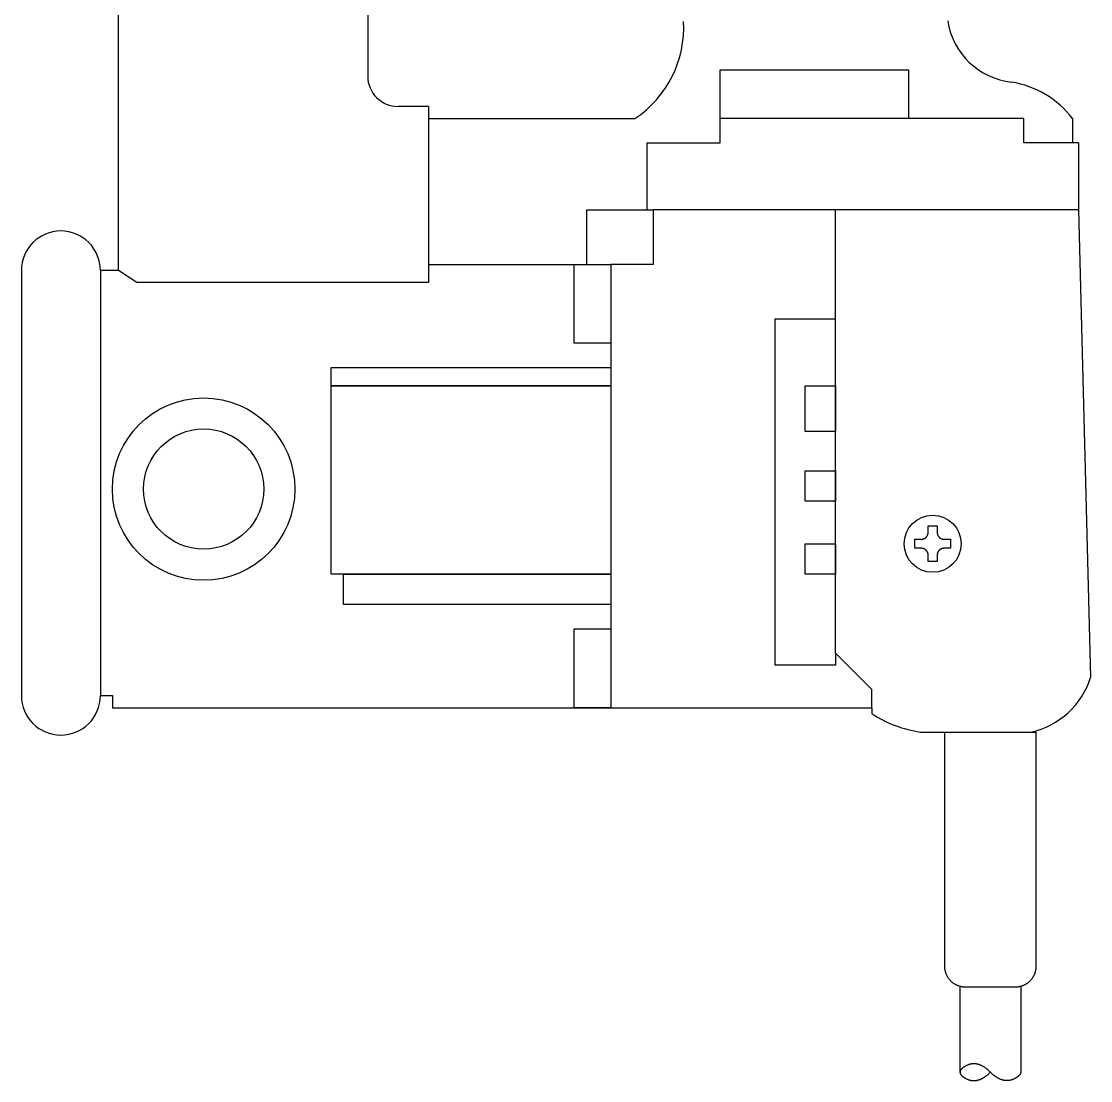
# Model space of a CAD drawing. Header units: millimetres. Extents: x -2880 to 3894, y -2977 to 4857.
# Drawn here: x -1440.2 to -1285.4, y -1856.1 to -1702.8 of the extents above; entities that cross this region are included whole.
import ezdxf

# ---------------------------------------------------------------- set-up
doc = ezdxf.new("R2010")
doc.units = ezdxf.units.MM
doc.header["$MEASUREMENT"] = 0
doc.layers.add('_0-0_', color=7, linetype='Continuous')

msp = doc.modelspace()

# ---------------------------------------------------------------- linework, layer by layer
at = {"layer": '_0-0_', "color": 3, "linetype": 'Continuous'}
for p, q in [((-1426.154, -1738.831), (-1426.154, -1634.175)), ((-1390.096, -1680.786), (-1390.096, -1710.688)), ((-1339.087, -1709.808), (-1311.824, -1709.808)), ((-1339.087, -1716.844), (-1339.087, -1709.808)), ((-1311.824, -1709.808), (-1311.824, -1716.844)), ((-1381.302, -1715.085), (-1385.699, -1715.085)), ((-1381.302, -1715.085), (-1381.302, -1740.59)), ((-1381.302, -1716.844), (-1351.4, -1716.844)), ((-1295.114, -1716.844), (-1339.087, -1716.844)), ((-1339.087, -1720.362), (-1339.087, -1716.844)), ((-1311.824, -1716.844), (-1339.087, -1716.844)), ((-1295.114, -1720.362), (-1295.114, -1716.844)), ((-1288.078, -1716.844), (-1288.078, -1720.362)), ((-1349.641, -1730.036), (-1349.641, -1720.362)), ((-1349.641, -1720.362), (-1339.087, -1720.362)), ((-1287.199, -1720.362), (-1295.114, -1720.362)), ((-1287.199, -1720.362), (-1287.199, -1730.036)), ((-1358.436, -1730.036), (-1358.436, -1737.951)), ((-1358.436, -1730.036), (-1348.762, -1730.036)), ((-1287.199, -1730.036), (-1348.762, -1730.036)), ((-1348.762, -1730.036), (-1348.762, -1737.951)), ((-1322.378, -1794.237), (-1322.378, -1730.036)), ((-1287.199, -1730.036), (-1285.44, -1797.755)), ((-1381.302, -1737.951), (-1357.556, -1737.951)), ((-1360.195, -1737.951), (-1354.918, -1737.951)), ((-1360.195, -1749.384), (-1360.195, -1737.951)), ((-1358.436, -1737.951), (-1354.918, -1737.951)), ((-1354.918, -1737.951), (-1354.918, -1802.152)), ((-1348.762, -1737.951), (-1354.918, -1737.951)), ((-1354.918, -1737.951), (-1354.918, -1749.384)), ((-1440.226, -1738.831), (-1440.226, -1800.393)), ((-1426.154, -1738.831), (-1428.793, -1738.831)), ((-1428.793, -1738.831), (-1428.793, -1800.393)), ((-1423.516, -1740.59), (-1426.154, -1738.831)), ((-1381.302, -1740.59), (-1423.516, -1740.59)), ((-1322.378, -1745.867), (-1331.172, -1745.867)), ((-1331.172, -1745.867), (-1331.172, -1795.996)), ((-1354.918, -1749.384), (-1360.195, -1749.384)), ((-1395.373, -1752.902), (-1354.918, -1752.902)), ((-1395.373, -1755.541), (-1395.373, -1752.902)), ((-1354.918, -1752.902), (-1354.918, -1755.541)), ((-1354.918, -1755.541), (-1395.373, -1755.541)), ((-1395.373, -1755.541), (-1354.918, -1755.541)), ((-1395.373, -1782.804), (-1395.373, -1755.541)), ((-1354.918, -1755.541), (-1354.918, -1782.804)), ((-1326.775, -1755.541), (-1322.378, -1755.541)), ((-1326.775, -1762.137), (-1326.775, -1755.541)), ((-1322.378, -1755.541), (-1322.378, -1762.137)), ((-1322.378, -1762.137), (-1326.775, -1762.137)), ((-1326.775, -1767.853), (-1322.378, -1767.853)), ((-1326.775, -1772.251), (-1326.775, -1767.853)), ((-1322.378, -1767.853), (-1322.378, -1772.251)), ((-1322.378, -1772.251), (-1326.775, -1772.251)), ((-1308.98, -1776.949), (-1308.976, -1776.926)), ((-1308.976, -1776.926), (-1308.973, -1776.903)), ((-1308.973, -1776.903), (-1308.97, -1776.879)), ((-1308.97, -1776.879), (-1308.968, -1776.856)), ((-1308.968, -1776.856), (-1308.967, -1776.832)), ((-1308.967, -1776.832), (-1308.966, -1776.809)), ((-1308.966, -1775.823), (-1307.647, -1775.823)), ((-1308.966, -1776.785), (-1308.966, -1775.823)), ((-1308.966, -1776.809), (-1308.966, -1776.785)), ((-1307.647, -1775.823), (-1307.647, -1776.785)), ((-1307.647, -1776.785), (-1307.646, -1776.809)), ((-1307.646, -1776.809), (-1307.645, -1776.832)), ((-1307.645, -1776.832), (-1307.644, -1776.856)), ((-1307.644, -1776.856), (-1307.642, -1776.879)), ((-1307.642, -1776.879), (-1307.639, -1776.903)), ((-1307.639, -1776.903), (-1307.636, -1776.926)), ((-1307.636, -1776.926), (-1307.632, -1776.95)), ((-1326.775, -1778.407), (-1322.378, -1778.407)), ((-1326.775, -1782.804), (-1326.775, -1778.407)), ((-1322.378, -1778.407), (-1322.378, -1782.804)), ((-1310.89, -1779.066), (-1310.89, -1777.747)), ((-1310.89, -1777.747), (-1309.928, -1777.747)), ((-1309.928, -1777.747), (-1309.904, -1777.747)), ((-1309.904, -1777.747), (-1309.88, -1777.746)), ((-1309.88, -1777.746), (-1309.857, -1777.745)), ((-1309.857, -1777.745), (-1309.833, -1777.742)), ((-1309.833, -1777.742), (-1309.81, -1777.74)), ((-1309.81, -1777.74), (-1309.787, -1777.737)), ((-1309.787, -1777.737), (-1309.763, -1777.733)), ((-1309.763, -1777.733), (-1309.74, -1777.729)), ((-1309.74, -1777.729), (-1309.717, -1777.724)), ((-1309.717, -1777.724), (-1309.694, -1777.718)), ((-1309.694, -1777.718), (-1309.671, -1777.712)), ((-1309.671, -1777.712), (-1309.648, -1777.706)), ((-1309.648, -1777.706), (-1309.626, -1777.699)), ((-1309.626, -1777.699), (-1309.604, -1777.691)), ((-1309.604, -1777.691), (-1309.581, -1777.683)), ((-1309.581, -1777.683), (-1309.56, -1777.674)), ((-1309.56, -1777.674), (-1309.538, -1777.665)), ((-1309.538, -1777.665), (-1309.516, -1777.655)), ((-1309.516, -1777.655), (-1309.495, -1777.644)), ((-1309.495, -1777.644), (-1309.474, -1777.634)), ((-1309.474, -1777.634), (-1309.453, -1777.622)), ((-1309.453, -1777.622), (-1309.433, -1777.61)), ((-1309.433, -1777.61), (-1309.413, -1777.598)), ((-1309.413, -1777.598), (-1309.393, -1777.585)), ((-1309.393, -1777.585), (-1309.374, -1777.572)), ((-1309.374, -1777.572), (-1309.355, -1777.558)), ((-1309.355, -1777.558), (-1309.336, -1777.544)), ((-1309.336, -1777.544), (-1309.317, -1777.529)), ((-1309.317, -1777.529), (-1309.299, -1777.514)), ((-1309.299, -1777.514), (-1309.282, -1777.498)), ((-1309.282, -1777.498), (-1309.264, -1777.482)), ((-1309.264, -1777.482), (-1309.247, -1777.465)), ((-1309.247, -1777.465), (-1309.231, -1777.448)), ((-1309.231, -1777.448), (-1309.215, -1777.431)), ((-1309.215, -1777.431), (-1309.199, -1777.413)), ((-1309.199, -1777.413), (-1309.184, -1777.395)), ((-1309.184, -1777.395), (-1309.169, -1777.377)), ((-1309.169, -1777.377), (-1309.155, -1777.358)), ((-1309.155, -1777.358), (-1309.141, -1777.339)), ((-1309.141, -1777.339), (-1309.128, -1777.319)), ((-1309.128, -1777.319), (-1309.115, -1777.3)), ((-1309.115, -1777.3), (-1309.103, -1777.28)), ((-1309.103, -1777.28), (-1309.091, -1777.259)), ((-1309.091, -1777.259), (-1309.079, -1777.239)), ((-1309.079, -1777.239), (-1309.068, -1777.218)), ((-1309.068, -1777.218), (-1309.058, -1777.196)), ((-1309.058, -1777.196), (-1309.048, -1777.175)), ((-1309.048, -1777.175), (-1309.039, -1777.153)), ((-1309.039, -1777.153), (-1309.03, -1777.131)), ((-1309.03, -1777.131), (-1309.022, -1777.109)), ((-1309.022, -1777.109), (-1309.014, -1777.087)), ((-1309.014, -1777.087), (-1309.007, -1777.064)), ((-1309.007, -1777.064), (-1309.001, -1777.042)), ((-1309.001, -1777.042), (-1308.995, -1777.019)), ((-1308.995, -1777.019), (-1308.989, -1776.996)), ((-1308.989, -1776.996), (-1308.984, -1776.973)), ((-1308.984, -1776.973), (-1308.98, -1776.949)), ((-1307.632, -1776.95), (-1307.628, -1776.973)), ((-1307.628, -1776.973), (-1307.623, -1776.996)), ((-1307.623, -1776.996), (-1307.618, -1777.019)), ((-1307.618, -1777.019), (-1307.612, -1777.042)), ((-1307.612, -1777.042), (-1307.605, -1777.064)), ((-1307.605, -1777.064), (-1307.598, -1777.087)), ((-1307.598, -1777.087), (-1307.59, -1777.109)), ((-1307.59, -1777.109), (-1307.582, -1777.131)), ((-1307.582, -1777.131), (-1307.573, -1777.153)), ((-1307.573, -1777.153), (-1307.564, -1777.175)), ((-1307.564, -1777.175), (-1307.554, -1777.196)), ((-1307.554, -1777.196), (-1307.544, -1777.218)), ((-1307.544, -1777.218), (-1307.533, -1777.239)), ((-1307.533, -1777.239), (-1307.522, -1777.259)), ((-1307.522, -1777.259), (-1307.51, -1777.28)), ((-1307.51, -1777.28), (-1307.497, -1777.3)), ((-1307.497, -1777.3), (-1307.485, -1777.319)), ((-1307.485, -1777.319), (-1307.471, -1777.339)), ((-1307.471, -1777.339), (-1307.457, -1777.358)), ((-1307.457, -1777.358), (-1307.443, -1777.377)), ((-1307.443, -1777.377), (-1307.428, -1777.395)), ((-1307.428, -1777.395), (-1307.413, -1777.413)), ((-1307.413, -1777.413), (-1307.397, -1777.431)), ((-1307.397, -1777.431), (-1307.381, -1777.448)), ((-1307.381, -1777.448), (-1307.365, -1777.465)), ((-1307.365, -1777.465), (-1307.348, -1777.482)), ((-1307.348, -1777.482), (-1307.331, -1777.498)), ((-1307.331, -1777.498), (-1307.313, -1777.514)), ((-1307.313, -1777.514), (-1307.295, -1777.529)), ((-1307.295, -1777.529), (-1307.277, -1777.544)), ((-1307.277, -1777.544), (-1307.258, -1777.558)), ((-1307.258, -1777.558), (-1307.239, -1777.572)), ((-1307.239, -1777.572), (-1307.219, -1777.585)), ((-1307.219, -1777.585), (-1307.199, -1777.598)), ((-1307.199, -1777.598), (-1307.179, -1777.61)), ((-1307.179, -1777.61), (-1307.159, -1777.622)), ((-1307.159, -1777.622), (-1307.138, -1777.634)), ((-1307.138, -1777.634), (-1307.117, -1777.644)), ((-1307.117, -1777.644), (-1307.096, -1777.655)), ((-1307.096, -1777.655), (-1307.075, -1777.665)), ((-1307.075, -1777.665), (-1307.053, -1777.674)), ((-1307.053, -1777.674), (-1307.031, -1777.683)), ((-1307.031, -1777.683), (-1307.009, -1777.691)), ((-1307.009, -1777.691), (-1306.986, -1777.699)), ((-1306.986, -1777.699), (-1306.964, -1777.706)), ((-1306.964, -1777.706), (-1306.941, -1777.712)), ((-1306.941, -1777.712), (-1306.918, -1777.718)), ((-1306.918, -1777.718), (-1306.895, -1777.724)), ((-1306.895, -1777.724), (-1306.872, -1777.729)), ((-1306.872, -1777.729), (-1306.849, -1777.733)), ((-1306.849, -1777.733), (-1306.826, -1777.737)), ((-1306.826, -1777.737), (-1306.802, -1777.74)), ((-1306.802, -1777.74), (-1306.779, -1777.742)), ((-1306.779, -1777.742), (-1306.755, -1777.745)), ((-1306.755, -1777.745), (-1306.732, -1777.746)), ((-1306.732, -1777.746), (-1306.708, -1777.747)), ((-1306.708, -1777.747), (-1306.685, -1777.747)), ((-1306.685, -1777.747), (-1305.723, -1777.747)), ((-1305.723, -1777.747), (-1305.723, -1779.066)), ((-1309.928, -1779.066), (-1310.89, -1779.066)), ((-1309.904, -1779.067), (-1309.928, -1779.066)), ((-1309.88, -1779.068), (-1309.904, -1779.067)), ((-1309.857, -1779.069), (-1309.88, -1779.068)), ((-1309.833, -1779.071), (-1309.857, -1779.069)), ((-1309.81, -1779.074), (-1309.833, -1779.071)), ((-1309.787, -1779.077), (-1309.81, -1779.074)), ((-1309.763, -1779.08), (-1309.787, -1779.077)), ((-1309.74, -1779.085), (-1309.763, -1779.08)), ((-1309.717, -1779.09), (-1309.74, -1779.085)), ((-1309.694, -1779.095), (-1309.717, -1779.09)), ((-1309.671, -1779.101), (-1309.694, -1779.095)), ((-1309.648, -1779.108), (-1309.671, -1779.101)), ((-1309.626, -1779.115), (-1309.648, -1779.108)), ((-1309.604, -1779.123), (-1309.626, -1779.115)), ((-1309.581, -1779.131), (-1309.604, -1779.123)), ((-1309.56, -1779.14), (-1309.581, -1779.131)), ((-1309.538, -1779.149), (-1309.56, -1779.14)), ((-1309.516, -1779.159), (-1309.538, -1779.149)), ((-1309.495, -1779.169), (-1309.516, -1779.159)), ((-1309.474, -1779.18), (-1309.495, -1779.169)), ((-1309.453, -1779.191), (-1309.474, -1779.18)), ((-1309.433, -1779.203), (-1309.453, -1779.191)), ((-1309.413, -1779.216), (-1309.433, -1779.203)), ((-1309.393, -1779.228), (-1309.413, -1779.216)), ((-1309.374, -1779.242), (-1309.393, -1779.228)), ((-1309.355, -1779.256), (-1309.374, -1779.242)), ((-1309.336, -1779.27), (-1309.355, -1779.256)), ((-1309.317, -1779.285), (-1309.336, -1779.27)), ((-1309.299, -1779.3), (-1309.317, -1779.285)), ((-1309.282, -1779.316), (-1309.299, -1779.3)), ((-1309.264, -1779.332), (-1309.282, -1779.316)), ((-1309.247, -1779.348), (-1309.264, -1779.332)), ((-1309.231, -1779.365), (-1309.247, -1779.348)), ((-1309.215, -1779.382), (-1309.231, -1779.365)), ((-1309.199, -1779.4), (-1309.215, -1779.382)), ((-1309.184, -1779.418), (-1309.199, -1779.4)), ((-1309.169, -1779.437), (-1309.184, -1779.418)), ((-1309.155, -1779.455), (-1309.169, -1779.437)), ((-1309.141, -1779.474), (-1309.155, -1779.455)), ((-1309.128, -1779.494), (-1309.141, -1779.474)), ((-1309.115, -1779.514), (-1309.128, -1779.494)), ((-1309.103, -1779.534), (-1309.115, -1779.514)), ((-1309.091, -1779.554), (-1309.103, -1779.534)), ((-1309.079, -1779.575), (-1309.091, -1779.554)), ((-1309.068, -1779.596), (-1309.079, -1779.575)), ((-1309.058, -1779.617), (-1309.068, -1779.596)), ((-1309.048, -1779.639), (-1309.058, -1779.617)), ((-1309.039, -1779.66), (-1309.048, -1779.639)), ((-1309.03, -1779.682), (-1309.039, -1779.66)), ((-1309.022, -1779.704), (-1309.03, -1779.682)), ((-1309.014, -1779.727), (-1309.022, -1779.704)), ((-1309.007, -1779.749), (-1309.014, -1779.727)), ((-1309.001, -1779.772), (-1309.007, -1779.749)), ((-1308.995, -1779.795), (-1309.001, -1779.772)), ((-1308.989, -1779.818), (-1308.995, -1779.795)), ((-1308.984, -1779.841), (-1308.989, -1779.818)), ((-1308.98, -1779.864), (-1308.984, -1779.841)), ((-1308.976, -1779.887), (-1308.98, -1779.864)), ((-1308.973, -1779.911), (-1308.976, -1779.887)), ((-1308.97, -1779.934), (-1308.973, -1779.911)), ((-1308.968, -1779.958), (-1308.97, -1779.934)), ((-1308.967, -1779.981), (-1308.968, -1779.958)), ((-1308.966, -1780.005), (-1308.967, -1779.981)), ((-1308.966, -1780.028), (-1308.966, -1780.005)), ((-1308.966, -1780.99), (-1308.966, -1780.028)), ((-1307.646, -1780.005), (-1307.647, -1780.028)), ((-1307.647, -1780.028), (-1307.647, -1780.99)), ((-1307.645, -1779.981), (-1307.646, -1780.005)), ((-1307.644, -1779.958), (-1307.645, -1779.981)), ((-1307.642, -1779.934), (-1307.644, -1779.958)), ((-1307.639, -1779.911), (-1307.642, -1779.934)), ((-1307.636, -1779.887), (-1307.639, -1779.911)), ((-1307.632, -1779.864), (-1307.636, -1779.887)), ((-1307.628, -1779.841), (-1307.632, -1779.864)), ((-1307.623, -1779.818), (-1307.628, -1779.841)), ((-1307.618, -1779.795), (-1307.623, -1779.818)), ((-1307.612, -1779.772), (-1307.618, -1779.795)), ((-1307.605, -1779.749), (-1307.612, -1779.772)), ((-1307.598, -1779.727), (-1307.605, -1779.749)), ((-1307.59, -1779.704), (-1307.598, -1779.727)), ((-1307.582, -1779.682), (-1307.59, -1779.704)), ((-1307.573, -1779.66), (-1307.582, -1779.682)), ((-1307.564, -1779.639), (-1307.573, -1779.66)), ((-1307.554, -1779.617), (-1307.564, -1779.639)), ((-1307.544, -1779.596), (-1307.554, -1779.617)), ((-1307.533, -1779.575), (-1307.544, -1779.596)), ((-1307.522, -1779.554), (-1307.533, -1779.575)), ((-1307.51, -1779.534), (-1307.522, -1779.554)), ((-1307.497, -1779.514), (-1307.51, -1779.534)), ((-1307.485, -1779.494), (-1307.497, -1779.514)), ((-1307.471, -1779.475), (-1307.485, -1779.494)), ((-1307.457, -1779.455), (-1307.471, -1779.475)), ((-1307.443, -1779.437), (-1307.457, -1779.455)), ((-1307.428, -1779.418), (-1307.443, -1779.437)), ((-1307.413, -1779.4), (-1307.428, -1779.418)), ((-1307.398, -1779.382), (-1307.413, -1779.4)), ((-1307.381, -1779.365), (-1307.398, -1779.382)), ((-1307.365, -1779.348), (-1307.381, -1779.365)), ((-1307.348, -1779.332), (-1307.365, -1779.348)), ((-1307.331, -1779.316), (-1307.348, -1779.332)), ((-1307.313, -1779.3), (-1307.331, -1779.316)), ((-1307.295, -1779.285), (-1307.313, -1779.3)), ((-1307.277, -1779.27), (-1307.295, -1779.285)), ((-1307.258, -1779.256), (-1307.277, -1779.27)), ((-1307.239, -1779.242), (-1307.258, -1779.256)), ((-1307.219, -1779.228), (-1307.239, -1779.242)), ((-1307.199, -1779.216), (-1307.219, -1779.228)), ((-1307.179, -1779.203), (-1307.199, -1779.216)), ((-1307.159, -1779.191), (-1307.179, -1779.203)), ((-1307.138, -1779.18), (-1307.159, -1779.191)), ((-1307.117, -1779.169), (-1307.138, -1779.18)), ((-1307.096, -1779.159), (-1307.117, -1779.169)), ((-1307.075, -1779.149), (-1307.096, -1779.159)), ((-1307.053, -1779.14), (-1307.075, -1779.149)), ((-1307.031, -1779.131), (-1307.053, -1779.14)), ((-1307.009, -1779.123), (-1307.031, -1779.131)), ((-1306.986, -1779.115), (-1307.009, -1779.123)), ((-1306.964, -1779.108), (-1306.986, -1779.115)), ((-1306.941, -1779.101), (-1306.964, -1779.108)), ((-1306.918, -1779.095), (-1306.941, -1779.101)), ((-1306.895, -1779.09), (-1306.918, -1779.095)), ((-1306.872, -1779.085), (-1306.895, -1779.09)), ((-1306.849, -1779.08), (-1306.872, -1779.085)), ((-1306.826, -1779.077), (-1306.849, -1779.08)), ((-1306.802, -1779.074), (-1306.826, -1779.077)), ((-1306.779, -1779.071), (-1306.802, -1779.074)), ((-1306.755, -1779.069), (-1306.779, -1779.071)), ((-1306.732, -1779.068), (-1306.755, -1779.069)), ((-1306.708, -1779.067), (-1306.732, -1779.068)), ((-1306.685, -1779.066), (-1306.708, -1779.067)), ((-1305.723, -1779.066), (-1306.685, -1779.066)), ((-1307.647, -1780.99), (-1308.966, -1780.99)), ((-1354.918, -1782.804), (-1395.373, -1782.804)), ((-1393.614, -1782.804), (-1354.918, -1782.804)), ((-1393.614, -1787.201), (-1393.614, -1782.804)), ((-1354.918, -1782.804), (-1354.918, -1787.201)), ((-1322.378, -1782.804), (-1326.775, -1782.804)), ((-1354.918, -1787.201), (-1393.614, -1787.201)), ((-1360.195, -1790.719), (-1354.918, -1790.719)), ((-1360.195, -1802.152), (-1360.195, -1790.719)), ((-1354.918, -1790.719), (-1354.918, -1802.152)), ((-1317.101, -1799.514), (-1322.378, -1794.237)), ((-1322.378, -1794.237), (-1322.378, -1795.996)), ((-1322.378, -1795.996), (-1331.172, -1795.996)), ((-1317.101, -1802.152), (-1317.101, -1799.514)), ((-1428.793, -1800.393), (-1427.034, -1800.393)), ((-1427.034, -1800.393), (-1427.034, -1802.152)), ((-1427.034, -1802.152), (-1317.101, -1802.152)), ((-1354.918, -1802.152), (-1360.195, -1802.152)), ((-1317.101, -1802.152), (-1317.101, -1803.032)), ((-1310.065, -1805.67), (-1294.072, -1805.67)), ((-1306.547, -1805.67), (-1293.355, -1805.67)), ((-1306.547, -1839.608), (-1306.547, -1805.67)), ((-1293.355, -1805.67), (-1293.355, -1839.608)), ((-1306.546, -1839.681), (-1306.547, -1839.608)), ((-1306.544, -1839.754), (-1306.546, -1839.681)), ((-1306.539, -1839.828), (-1306.544, -1839.754)), ((-1306.533, -1839.901), (-1306.539, -1839.828)), ((-1306.525, -1839.974), (-1306.533, -1839.901)), ((-1306.515, -1840.047), (-1306.525, -1839.974)), ((-1306.503, -1840.12), (-1306.515, -1840.047)), ((-1306.49, -1840.192), (-1306.503, -1840.12)), ((-1306.474, -1840.264), (-1306.49, -1840.192)), ((-1306.458, -1840.336), (-1306.474, -1840.264)), ((-1306.439, -1840.407), (-1306.458, -1840.336)), ((-1293.445, -1840.336), (-1293.464, -1840.407)), ((-1293.428, -1840.264), (-1293.445, -1840.336)), ((-1293.413, -1840.192), (-1293.428, -1840.264)), ((-1293.399, -1840.12), (-1293.413, -1840.192)), ((-1293.388, -1840.047), (-1293.399, -1840.12)), ((-1293.378, -1839.974), (-1293.388, -1840.047)), ((-1293.37, -1839.901), (-1293.378, -1839.974)), ((-1293.363, -1839.828), (-1293.37, -1839.901)), ((-1293.359, -1839.754), (-1293.363, -1839.828)), ((-1293.356, -1839.681), (-1293.359, -1839.754)), ((-1293.355, -1839.608), (-1293.356, -1839.681)), ((-1306.418, -1840.478), (-1306.439, -1840.407)), ((-1306.396, -1840.548), (-1306.418, -1840.478)), ((-1306.372, -1840.618), (-1306.396, -1840.548)), ((-1306.346, -1840.687), (-1306.372, -1840.618)), ((-1306.319, -1840.755), (-1306.346, -1840.687)), ((-1306.29, -1840.823), (-1306.319, -1840.755)), ((-1306.259, -1840.89), (-1306.29, -1840.823)), ((-1306.227, -1840.956), (-1306.259, -1840.89)), ((-1306.193, -1841.021), (-1306.227, -1840.956)), ((-1306.158, -1841.086), (-1306.193, -1841.021)), ((-1306.121, -1841.15), (-1306.158, -1841.086)), ((-1306.082, -1841.212), (-1306.121, -1841.15)), ((-1306.042, -1841.274), (-1306.082, -1841.212)), ((-1306, -1841.335), (-1306.042, -1841.274)), ((-1305.957, -1841.394), (-1306, -1841.335)), ((-1305.913, -1841.453), (-1305.957, -1841.394)), ((-1305.867, -1841.511), (-1305.913, -1841.453)), ((-1305.819, -1841.567), (-1305.867, -1841.511)), ((-1305.77, -1841.622), (-1305.819, -1841.567)), ((-1305.72, -1841.676), (-1305.77, -1841.622)), ((-1305.669, -1841.729), (-1305.72, -1841.676)), ((-1305.616, -1841.78), (-1305.669, -1841.729)), ((-1305.562, -1841.83), (-1305.616, -1841.78)), ((-1305.507, -1841.879), (-1305.562, -1841.83)), ((-1305.451, -1841.926), (-1305.507, -1841.879)), ((-1305.393, -1841.973), (-1305.451, -1841.926)), ((-1294.452, -1841.926), (-1294.509, -1841.973)), ((-1294.396, -1841.879), (-1294.452, -1841.926)), ((-1294.34, -1841.83), (-1294.396, -1841.879)), ((-1294.286, -1841.78), (-1294.34, -1841.83)), ((-1294.234, -1841.729), (-1294.286, -1841.78)), ((-1294.182, -1841.676), (-1294.234, -1841.729)), ((-1294.132, -1841.622), (-1294.182, -1841.676)), ((-1294.083, -1841.567), (-1294.132, -1841.622)), ((-1294.036, -1841.511), (-1294.083, -1841.567)), ((-1293.99, -1841.453), (-1294.036, -1841.511)), ((-1293.945, -1841.394), (-1293.99, -1841.453)), ((-1293.902, -1841.335), (-1293.945, -1841.394)), ((-1293.861, -1841.274), (-1293.902, -1841.335)), ((-1293.82, -1841.212), (-1293.861, -1841.274)), ((-1293.782, -1841.15), (-1293.82, -1841.212)), ((-1293.745, -1841.086), (-1293.782, -1841.15)), ((-1293.709, -1841.021), (-1293.745, -1841.086)), ((-1293.675, -1840.956), (-1293.709, -1841.021)), ((-1293.643, -1840.89), (-1293.675, -1840.956)), ((-1293.612, -1840.823), (-1293.643, -1840.89)), ((-1293.583, -1840.755), (-1293.612, -1840.823)), ((-1293.556, -1840.687), (-1293.583, -1840.755)), ((-1293.53, -1840.618), (-1293.556, -1840.687)), ((-1293.507, -1840.548), (-1293.53, -1840.618)), ((-1293.484, -1840.478), (-1293.507, -1840.548)), ((-1293.464, -1840.407), (-1293.484, -1840.478)), ((-1305.335, -1842.017), (-1305.393, -1841.973)), ((-1305.275, -1842.06), (-1305.335, -1842.017)), ((-1305.214, -1842.102), (-1305.275, -1842.06)), ((-1305.152, -1842.142), (-1305.214, -1842.102)), ((-1305.09, -1842.181), (-1305.152, -1842.142)), ((-1305.026, -1842.218), (-1305.09, -1842.181)), ((-1304.962, -1842.253), (-1305.026, -1842.218)), ((-1304.896, -1842.287), (-1304.962, -1842.253)), ((-1304.83, -1842.32), (-1304.896, -1842.287)), ((-1304.763, -1842.35), (-1304.83, -1842.32)), ((-1304.695, -1842.379), (-1304.763, -1842.35)), ((-1304.627, -1842.407), (-1304.695, -1842.379)), ((-1304.558, -1842.432), (-1304.627, -1842.407)), ((-1304.488, -1842.456), (-1304.558, -1842.432)), ((-1304.418, -1842.478), (-1304.488, -1842.456)), ((-1304.348, -1842.499), (-1304.418, -1842.478)), ((-1304.349, -1842.608), (-1304.349, -1854.92)), ((-1304.276, -1842.518), (-1304.348, -1842.499)), ((-1304.205, -1842.535), (-1304.276, -1842.518)), ((-1304.133, -1842.55), (-1304.205, -1842.535)), ((-1304.06, -1842.563), (-1304.133, -1842.55)), ((-1303.987, -1842.575), (-1304.06, -1842.563)), ((-1303.915, -1842.585), (-1303.987, -1842.575)), ((-1303.841, -1842.593), (-1303.915, -1842.585)), ((-1303.768, -1842.6), (-1303.841, -1842.593)), ((-1303.694, -1842.604), (-1303.768, -1842.6)), ((-1303.621, -1842.607), (-1303.694, -1842.604)), ((-1303.547, -1842.608), (-1303.621, -1842.607)), ((-1299.951, -1842.608), (-1303.547, -1842.608)), ((-1296.355, -1842.608), (-1299.951, -1842.608)), ((-1296.282, -1842.607), (-1296.355, -1842.608)), ((-1296.208, -1842.604), (-1296.282, -1842.607)), ((-1296.135, -1842.6), (-1296.208, -1842.604)), ((-1296.061, -1842.593), (-1296.135, -1842.6)), ((-1295.988, -1842.585), (-1296.061, -1842.593)), ((-1295.915, -1842.575), (-1295.988, -1842.585)), ((-1295.842, -1842.563), (-1295.915, -1842.575)), ((-1295.77, -1842.55), (-1295.842, -1842.563)), ((-1295.698, -1842.535), (-1295.77, -1842.55)), ((-1295.626, -1842.518), (-1295.698, -1842.535)), ((-1295.555, -1842.499), (-1295.626, -1842.518)), ((-1295.484, -1842.478), (-1295.555, -1842.499)), ((-1295.554, -1842.608), (-1295.554, -1854.92)), ((-1295.414, -1842.456), (-1295.484, -1842.478)), ((-1295.344, -1842.432), (-1295.414, -1842.456)), ((-1295.275, -1842.407), (-1295.344, -1842.432)), ((-1295.207, -1842.379), (-1295.275, -1842.407)), ((-1295.139, -1842.35), (-1295.207, -1842.379)), ((-1295.072, -1842.32), (-1295.139, -1842.35)), ((-1295.006, -1842.287), (-1295.072, -1842.32)), ((-1294.941, -1842.253), (-1295.006, -1842.287)), ((-1294.876, -1842.218), (-1294.941, -1842.253)), ((-1294.813, -1842.181), (-1294.876, -1842.218)), ((-1294.75, -1842.142), (-1294.813, -1842.181)), ((-1294.688, -1842.102), (-1294.75, -1842.142)), ((-1294.628, -1842.06), (-1294.688, -1842.102)), ((-1294.568, -1842.017), (-1294.628, -1842.06)), ((-1294.509, -1841.973), (-1294.568, -1842.017)), ((-1303.98, -1854.32), (-1304.014, -1854.348)), ((-1303.944, -1854.291), (-1303.98, -1854.32)), ((-1303.906, -1854.263), (-1303.944, -1854.291)), ((-1303.867, -1854.234), (-1303.906, -1854.263)), ((-1303.826, -1854.206), (-1303.867, -1854.234)), ((-1303.783, -1854.177), (-1303.826, -1854.206)), ((-1303.739, -1854.148), (-1303.783, -1854.177)), ((-1303.693, -1854.12), (-1303.739, -1854.148)), ((-1303.646, -1854.091), (-1303.693, -1854.12)), ((-1303.596, -1854.063), (-1303.646, -1854.091)), ((-1303.545, -1854.034), (-1303.596, -1854.063)), ((-1303.493, -1854.006), (-1303.545, -1854.034)), ((-1303.439, -1853.978), (-1303.493, -1854.006)), ((-1303.385, -1853.951), (-1303.439, -1853.978)), ((-1303.332, -1853.926), (-1303.385, -1853.951)), ((-1303.278, -1853.902), (-1303.332, -1853.926)), ((-1303.224, -1853.879), (-1303.278, -1853.902)), ((-1303.171, -1853.858), (-1303.224, -1853.879)), ((-1303.117, -1853.838), (-1303.171, -1853.858)), ((-1303.063, -1853.82), (-1303.117, -1853.838)), ((-1303.009, -1853.802), (-1303.063, -1853.82)), ((-1302.955, -1853.787), (-1303.009, -1853.802)), ((-1302.901, -1853.772), (-1302.955, -1853.787)), ((-1302.846, -1853.759), (-1302.901, -1853.772)), ((-1302.792, -1853.747), (-1302.846, -1853.759)), ((-1302.738, -1853.737), (-1302.792, -1853.747)), ((-1302.684, -1853.728), (-1302.738, -1853.737)), ((-1302.629, -1853.72), (-1302.684, -1853.728)), ((-1302.575, -1853.713), (-1302.629, -1853.72)), ((-1302.52, -1853.708), (-1302.575, -1853.713)), ((-1302.466, -1853.704), (-1302.52, -1853.708)), ((-1302.411, -1853.702), (-1302.466, -1853.704)), ((-1302.356, -1853.701), (-1302.411, -1853.702)), ((-1302.302, -1853.701), (-1302.356, -1853.701)), ((-1302.247, -1853.703), (-1302.302, -1853.701)), ((-1302.192, -1853.705), (-1302.247, -1853.703)), ((-1302.137, -1853.71), (-1302.192, -1853.705)), ((-1302.082, -1853.715), (-1302.137, -1853.71)), ((-1302.027, -1853.722), (-1302.082, -1853.715)), ((-1301.972, -1853.73), (-1302.027, -1853.722)), ((-1301.917, -1853.74), (-1301.972, -1853.73)), ((-1301.862, -1853.751), (-1301.917, -1853.74)), ((-1301.807, -1853.763), (-1301.862, -1853.751)), ((-1301.751, -1853.777), (-1301.807, -1853.763)), ((-1301.696, -1853.792), (-1301.751, -1853.777)), ((-1301.64, -1853.808), (-1301.696, -1853.792)), ((-1301.585, -1853.826), (-1301.64, -1853.808)), ((-1301.529, -1853.845), (-1301.585, -1853.826)), ((-1301.474, -1853.865), (-1301.529, -1853.845)), ((-1301.418, -1853.887), (-1301.474, -1853.865)), ((-1301.363, -1853.91), (-1301.418, -1853.887)), ((-1301.307, -1853.934), (-1301.363, -1853.91)), ((-1301.251, -1853.96), (-1301.307, -1853.934)), ((-1301.195, -1853.987), (-1301.251, -1853.96)), ((-1301.139, -1854.015), (-1301.195, -1853.987)), ((-1301.083, -1854.045), (-1301.139, -1854.015)), ((-1301.027, -1854.076), (-1301.083, -1854.045)), ((-1300.971, -1854.108), (-1301.027, -1854.076)), ((-1300.915, -1854.142), (-1300.971, -1854.108)), ((-1300.859, -1854.177), (-1300.915, -1854.142)), ((-1300.802, -1854.213), (-1300.859, -1854.177)), ((-1300.746, -1854.251), (-1300.802, -1854.213)), ((-1300.69, -1854.29), (-1300.746, -1854.251)), ((-1300.633, -1854.331), (-1300.69, -1854.29)), ((-1300.577, -1854.372), (-1300.633, -1854.331)), ((-1304.348, -1854.892), (-1304.349, -1854.92)), ((-1304.349, -1854.92), (-1304.348, -1854.949)), ((-1304.345, -1854.863), (-1304.348, -1854.892)), ((-1304.348, -1854.949), (-1304.345, -1854.977)), ((-1304.341, -1854.834), (-1304.345, -1854.863)), ((-1304.345, -1854.977), (-1304.341, -1855.006)), ((-1304.335, -1854.806), (-1304.341, -1854.834)), ((-1304.341, -1855.006), (-1304.335, -1855.034)), ((-1304.328, -1854.777), (-1304.335, -1854.806)), ((-1304.335, -1855.034), (-1304.328, -1855.063)), ((-1304.318, -1854.749), (-1304.328, -1854.777)), ((-1304.328, -1855.063), (-1304.318, -1855.092)), ((-1304.308, -1854.72), (-1304.318, -1854.749)), ((-1304.318, -1855.092), (-1304.308, -1855.12)), ((-1304.295, -1854.691), (-1304.308, -1854.72)), ((-1304.308, -1855.12), (-1304.295, -1855.149)), ((-1304.281, -1854.663), (-1304.295, -1854.691)), ((-1304.295, -1855.149), (-1304.281, -1855.177)), ((-1304.265, -1854.634), (-1304.281, -1854.663)), ((-1304.281, -1855.177), (-1304.265, -1855.206)), ((-1304.247, -1854.606), (-1304.265, -1854.634)), ((-1304.265, -1855.206), (-1304.247, -1855.235)), ((-1304.228, -1854.577), (-1304.247, -1854.606)), ((-1304.247, -1855.235), (-1304.228, -1855.263)), ((-1304.207, -1854.549), (-1304.228, -1854.577)), ((-1304.228, -1855.263), (-1304.207, -1855.292)), ((-1304.185, -1854.52), (-1304.207, -1854.549)), ((-1304.207, -1855.292), (-1304.185, -1855.32)), ((-1304.161, -1854.491), (-1304.185, -1854.52)), ((-1304.185, -1855.32), (-1304.161, -1855.349)), ((-1304.135, -1854.463), (-1304.161, -1854.491)), ((-1304.161, -1855.349), (-1304.135, -1855.377)), ((-1304.107, -1854.434), (-1304.135, -1854.463)), ((-1304.135, -1855.377), (-1304.107, -1855.406)), ((-1304.078, -1854.406), (-1304.107, -1854.434)), ((-1304.107, -1855.406), (-1304.078, -1855.435)), ((-1304.047, -1854.377), (-1304.078, -1854.406)), ((-1304.078, -1855.435), (-1304.047, -1855.463)), ((-1304.014, -1854.348), (-1304.047, -1854.377)), ((-1304.047, -1855.463), (-1304.014, -1855.492)), ((-1304.014, -1855.492), (-1303.98, -1855.52)), ((-1303.98, -1855.52), (-1303.944, -1855.549)), ((-1303.944, -1855.549), (-1303.906, -1855.578)), ((-1303.906, -1855.578), (-1303.867, -1855.606)), ((-1303.867, -1855.606), (-1303.826, -1855.635)), ((-1303.826, -1855.635), (-1303.783, -1855.663)), ((-1303.783, -1855.663), (-1303.739, -1855.692)), ((-1303.739, -1855.692), (-1303.693, -1855.72)), ((-1303.693, -1855.72), (-1303.646, -1855.749)), ((-1303.646, -1855.749), (-1303.596, -1855.778)), ((-1303.596, -1855.778), (-1303.545, -1855.806)), ((-1303.545, -1855.806), (-1303.493, -1855.835)), ((-1303.493, -1855.835), (-1303.439, -1855.863)), ((-1303.439, -1855.863), (-1303.385, -1855.889)), ((-1301.307, -1855.906), (-1301.251, -1855.881)), ((-1301.251, -1855.881), (-1301.195, -1855.854)), ((-1301.195, -1855.854), (-1301.139, -1855.825)), ((-1301.139, -1855.825), (-1301.083, -1855.795)), ((-1301.083, -1855.795), (-1301.027, -1855.764)), ((-1301.027, -1855.764), (-1300.971, -1855.732)), ((-1300.971, -1855.732), (-1300.915, -1855.698)), ((-1300.915, -1855.698), (-1300.859, -1855.663)), ((-1300.859, -1855.663), (-1300.802, -1855.627)), ((-1300.802, -1855.627), (-1300.746, -1855.589)), ((-1300.746, -1855.589), (-1300.69, -1855.55)), ((-1300.69, -1855.55), (-1300.633, -1855.51)), ((-1300.633, -1855.51), (-1300.577, -1855.468)), ((-1300.52, -1854.416), (-1300.577, -1854.372)), ((-1300.577, -1855.468), (-1300.52, -1855.425)), ((-1300.463, -1854.46), (-1300.52, -1854.416)), ((-1300.52, -1855.425), (-1300.463, -1855.38)), ((-1300.407, -1854.506), (-1300.463, -1854.46)), ((-1300.463, -1855.38), (-1300.407, -1855.335)), ((-1300.35, -1854.553), (-1300.407, -1854.506)), ((-1300.407, -1855.335), (-1300.35, -1855.288)), ((-1300.293, -1854.601), (-1300.35, -1854.553)), ((-1300.35, -1855.288), (-1300.293, -1855.239)), ((-1300.236, -1854.651), (-1300.293, -1854.601)), ((-1300.293, -1855.239), (-1300.236, -1855.189)), ((-1300.18, -1854.702), (-1300.236, -1854.651)), ((-1300.236, -1855.189), (-1300.18, -1855.138)), ((-1300.123, -1854.755), (-1300.18, -1854.702)), ((-1300.18, -1855.138), (-1300.123, -1855.086)), ((-1300.065, -1854.808), (-1300.123, -1854.755)), ((-1300.123, -1855.086), (-1300.065, -1855.032)), ((-1300.008, -1854.864), (-1300.065, -1854.808)), ((-1300.065, -1855.032), (-1300.008, -1854.977)), ((-1299.951, -1854.92), (-1300.008, -1854.864)), ((-1300.008, -1854.977), (-1299.951, -1854.92)), ((-1299.894, -1854.977), (-1299.951, -1854.92)), ((-1299.837, -1855.032), (-1299.894, -1854.977)), ((-1299.78, -1855.086), (-1299.837, -1855.032)), ((-1299.723, -1855.138), (-1299.78, -1855.086)), ((-1299.666, -1855.189), (-1299.723, -1855.138)), ((-1299.609, -1855.239), (-1299.666, -1855.189)), ((-1299.552, -1855.288), (-1299.609, -1855.239)), ((-1299.496, -1855.335), (-1299.552, -1855.288)), ((-1299.439, -1855.38), (-1299.496, -1855.335)), ((-1299.382, -1855.425), (-1299.439, -1855.38)), ((-1299.326, -1855.468), (-1299.382, -1855.425)), ((-1299.269, -1855.51), (-1299.326, -1855.468)), ((-1299.213, -1855.55), (-1299.269, -1855.51)), ((-1299.156, -1855.589), (-1299.213, -1855.55)), ((-1299.1, -1855.627), (-1299.156, -1855.589)), ((-1299.044, -1855.663), (-1299.1, -1855.627)), ((-1298.988, -1855.698), (-1299.044, -1855.663)), ((-1298.931, -1855.732), (-1298.988, -1855.698)), ((-1298.875, -1855.764), (-1298.931, -1855.732)), ((-1298.819, -1855.795), (-1298.875, -1855.764)), ((-1298.763, -1855.825), (-1298.819, -1855.795)), ((-1298.707, -1855.854), (-1298.763, -1855.825)), ((-1298.651, -1855.881), (-1298.707, -1855.854)), ((-1298.595, -1855.906), (-1298.651, -1855.881)), ((-1296.461, -1855.863), (-1296.514, -1855.889)), ((-1296.407, -1855.835), (-1296.461, -1855.863)), ((-1296.381, -1855.82), (-1296.407, -1855.835)), ((-1296.355, -1855.806), (-1296.381, -1855.82)), ((-1296.329, -1855.792), (-1296.355, -1855.806)), ((-1296.304, -1855.778), (-1296.329, -1855.792)), ((-1296.279, -1855.763), (-1296.304, -1855.778)), ((-1296.255, -1855.749), (-1296.279, -1855.763)), ((-1296.231, -1855.735), (-1296.255, -1855.749)), ((-1296.207, -1855.72), (-1296.231, -1855.735)), ((-1296.184, -1855.706), (-1296.207, -1855.72)), ((-1296.161, -1855.692), (-1296.184, -1855.706)), ((-1296.139, -1855.678), (-1296.161, -1855.692)), ((-1296.117, -1855.663), (-1296.139, -1855.678)), ((-1296.096, -1855.649), (-1296.117, -1855.663)), ((-1296.075, -1855.635), (-1296.096, -1855.649)), ((-1296.054, -1855.62), (-1296.075, -1855.635)), ((-1296.034, -1855.606), (-1296.054, -1855.62)), ((-1296.014, -1855.592), (-1296.034, -1855.606)), ((-1295.995, -1855.578), (-1296.014, -1855.592)), ((-1295.976, -1855.563), (-1295.995, -1855.578)), ((-1295.957, -1855.549), (-1295.976, -1855.563)), ((-1295.939, -1855.535), (-1295.957, -1855.549)), ((-1295.921, -1855.52), (-1295.939, -1855.535)), ((-1295.904, -1855.506), (-1295.921, -1855.52)), ((-1295.887, -1855.492), (-1295.904, -1855.506)), ((-1295.871, -1855.478), (-1295.887, -1855.492)), ((-1295.855, -1855.463), (-1295.871, -1855.478)), ((-1295.839, -1855.449), (-1295.855, -1855.463)), ((-1295.824, -1855.435), (-1295.839, -1855.449)), ((-1295.809, -1855.42), (-1295.824, -1855.435)), ((-1295.795, -1855.406), (-1295.809, -1855.42)), ((-1295.781, -1855.392), (-1295.795, -1855.406)), ((-1295.767, -1855.377), (-1295.781, -1855.392)), ((-1295.754, -1855.363), (-1295.767, -1855.377)), ((-1295.741, -1855.349), (-1295.754, -1855.363)), ((-1295.729, -1855.335), (-1295.741, -1855.349)), ((-1295.717, -1855.32), (-1295.729, -1855.335)), ((-1295.706, -1855.306), (-1295.717, -1855.32)), ((-1295.695, -1855.292), (-1295.706, -1855.306)), ((-1295.684, -1855.277), (-1295.695, -1855.292)), ((-1295.674, -1855.263), (-1295.684, -1855.277)), ((-1295.664, -1855.249), (-1295.674, -1855.263)), ((-1295.655, -1855.235), (-1295.664, -1855.249)), ((-1295.646, -1855.22), (-1295.655, -1855.235)), ((-1295.637, -1855.206), (-1295.646, -1855.22)), ((-1295.629, -1855.192), (-1295.637, -1855.206)), ((-1295.621, -1855.177), (-1295.629, -1855.192)), ((-1295.614, -1855.163), (-1295.621, -1855.177)), ((-1295.607, -1855.149), (-1295.614, -1855.163)), ((-1295.601, -1855.134), (-1295.607, -1855.149)), ((-1295.595, -1855.12), (-1295.601, -1855.134)), ((-1295.589, -1855.106), (-1295.595, -1855.12)), ((-1295.584, -1855.092), (-1295.589, -1855.106)), ((-1295.579, -1855.077), (-1295.584, -1855.092)), ((-1295.575, -1855.063), (-1295.579, -1855.077)), ((-1295.571, -1855.049), (-1295.575, -1855.063)), ((-1295.567, -1855.034), (-1295.571, -1855.049)), ((-1295.564, -1855.02), (-1295.567, -1855.034)), ((-1295.561, -1855.006), (-1295.564, -1855.02)), ((-1295.559, -1854.992), (-1295.561, -1855.006)), ((-1295.557, -1854.977), (-1295.559, -1854.992)), ((-1295.556, -1854.963), (-1295.557, -1854.977)), ((-1295.555, -1854.949), (-1295.556, -1854.963)), ((-1295.554, -1854.934), (-1295.555, -1854.949)), ((-1295.554, -1854.92), (-1295.554, -1854.934)), ((-1303.385, -1855.889), (-1303.332, -1855.915)), ((-1303.332, -1855.915), (-1303.278, -1855.938)), ((-1303.278, -1855.938), (-1303.224, -1855.961)), ((-1303.224, -1855.961), (-1303.171, -1855.982)), ((-1303.171, -1855.982), (-1303.117, -1856.002)), ((-1303.117, -1856.002), (-1303.063, -1856.021)), ((-1303.063, -1856.021), (-1303.009, -1856.038)), ((-1303.009, -1856.038), (-1302.955, -1856.054)), ((-1302.955, -1856.054), (-1302.901, -1856.068)), ((-1302.901, -1856.068), (-1302.846, -1856.081)), ((-1302.846, -1856.081), (-1302.792, -1856.093)), ((-1302.792, -1856.093), (-1302.738, -1856.104)), ((-1302.738, -1856.104), (-1302.684, -1856.113)), ((-1302.684, -1856.113), (-1302.629, -1856.121)), ((-1302.629, -1856.121), (-1302.575, -1856.127)), ((-1302.575, -1856.127), (-1302.52, -1856.132)), ((-1302.52, -1856.132), (-1302.466, -1856.136)), ((-1302.466, -1856.136), (-1302.411, -1856.138)), ((-1302.411, -1856.138), (-1302.356, -1856.14)), ((-1302.356, -1856.14), (-1302.302, -1856.139)), ((-1302.302, -1856.139), (-1302.247, -1856.138)), ((-1302.247, -1856.138), (-1302.192, -1856.135)), ((-1302.192, -1856.135), (-1302.137, -1856.131)), ((-1302.137, -1856.131), (-1302.082, -1856.125)), ((-1302.082, -1856.125), (-1302.027, -1856.118)), ((-1302.027, -1856.118), (-1301.972, -1856.11)), ((-1301.972, -1856.11), (-1301.917, -1856.1)), ((-1301.917, -1856.1), (-1301.862, -1856.089)), ((-1301.862, -1856.089), (-1301.807, -1856.077)), ((-1301.807, -1856.077), (-1301.751, -1856.063)), ((-1301.751, -1856.063), (-1301.696, -1856.049)), ((-1301.696, -1856.049), (-1301.64, -1856.032)), ((-1301.64, -1856.032), (-1301.585, -1856.015)), ((-1301.585, -1856.015), (-1301.529, -1855.996)), ((-1301.529, -1855.996), (-1301.474, -1855.975)), ((-1301.474, -1855.975), (-1301.418, -1855.954)), ((-1301.418, -1855.954), (-1301.363, -1855.931)), ((-1301.363, -1855.931), (-1301.307, -1855.906)), ((-1298.54, -1855.931), (-1298.595, -1855.906)), ((-1298.484, -1855.954), (-1298.54, -1855.931)), ((-1298.428, -1855.975), (-1298.484, -1855.954)), ((-1298.373, -1855.996), (-1298.428, -1855.975)), ((-1298.317, -1856.015), (-1298.373, -1855.996)), ((-1298.261, -1856.032), (-1298.317, -1856.015)), ((-1298.206, -1856.049), (-1298.261, -1856.032)), ((-1298.151, -1856.063), (-1298.206, -1856.049)), ((-1298.095, -1856.077), (-1298.151, -1856.063)), ((-1298.04, -1856.089), (-1298.095, -1856.077)), ((-1297.985, -1856.1), (-1298.04, -1856.089)), ((-1297.93, -1856.11), (-1297.985, -1856.1)), ((-1297.874, -1856.118), (-1297.93, -1856.11)), ((-1297.819, -1856.125), (-1297.874, -1856.118)), ((-1297.764, -1856.131), (-1297.819, -1856.125)), ((-1297.709, -1856.135), (-1297.764, -1856.131)), ((-1297.654, -1856.138), (-1297.709, -1856.135)), ((-1297.6, -1856.139), (-1297.654, -1856.138)), ((-1297.545, -1856.14), (-1297.6, -1856.139)), ((-1297.49, -1856.138), (-1297.545, -1856.14)), ((-1297.435, -1856.136), (-1297.49, -1856.138)), ((-1297.381, -1856.132), (-1297.435, -1856.136)), ((-1297.326, -1856.127), (-1297.381, -1856.132)), ((-1297.272, -1856.121), (-1297.326, -1856.127)), ((-1297.217, -1856.113), (-1297.272, -1856.121)), ((-1297.163, -1856.104), (-1297.217, -1856.113)), ((-1297.108, -1856.093), (-1297.163, -1856.104)), ((-1297.054, -1856.081), (-1297.108, -1856.093)), ((-1297, -1856.068), (-1297.054, -1856.081)), ((-1296.946, -1856.054), (-1297, -1856.068)), ((-1296.892, -1856.038), (-1296.946, -1856.054)), ((-1296.838, -1856.021), (-1296.892, -1856.038)), ((-1296.784, -1856.002), (-1296.838, -1856.021)), ((-1296.73, -1855.982), (-1296.784, -1856.002)), ((-1296.676, -1855.961), (-1296.73, -1855.982)), ((-1296.622, -1855.938), (-1296.676, -1855.961)), ((-1296.568, -1855.915), (-1296.622, -1855.938)), ((-1296.514, -1855.889), (-1296.568, -1855.915))]:
    msp.add_line(p, q, dxfattribs=at)
for centre, radius in [((-1413.842, -1770.492), 13.202), ((-1413.842, -1770.492), 8.706), ((-1308.306, -1778.407), 4.133)]:
    msp.add_circle(centre, radius, dxfattribs=at)
for centre, radius, start, end in [((-1360.195, -1703.652), 15.855, 303.69006, 3.17981), ((-1295.753, -1701.153), 10.475, 188.53619, 263.86055), ((-1385.699, -1710.688), 4.397, 180, 270), ((-1299.072, -1725.199), 13.808, 37.23483, 80.83765), ((-1434.509, -1738.831), 5.717, 0, 180), ((-1296.611, -1794.237), 11.712, 282.51979, 342.51982), ((-1434.509, -1800.393), 5.717, 180, 0), ((-1307.534, -1788.221), 17.632, 237.14098, 261.74693)]:
    msp.add_arc(centre, radius, start, end, dxfattribs=at)

doc.saveas('drawing.dxf')
